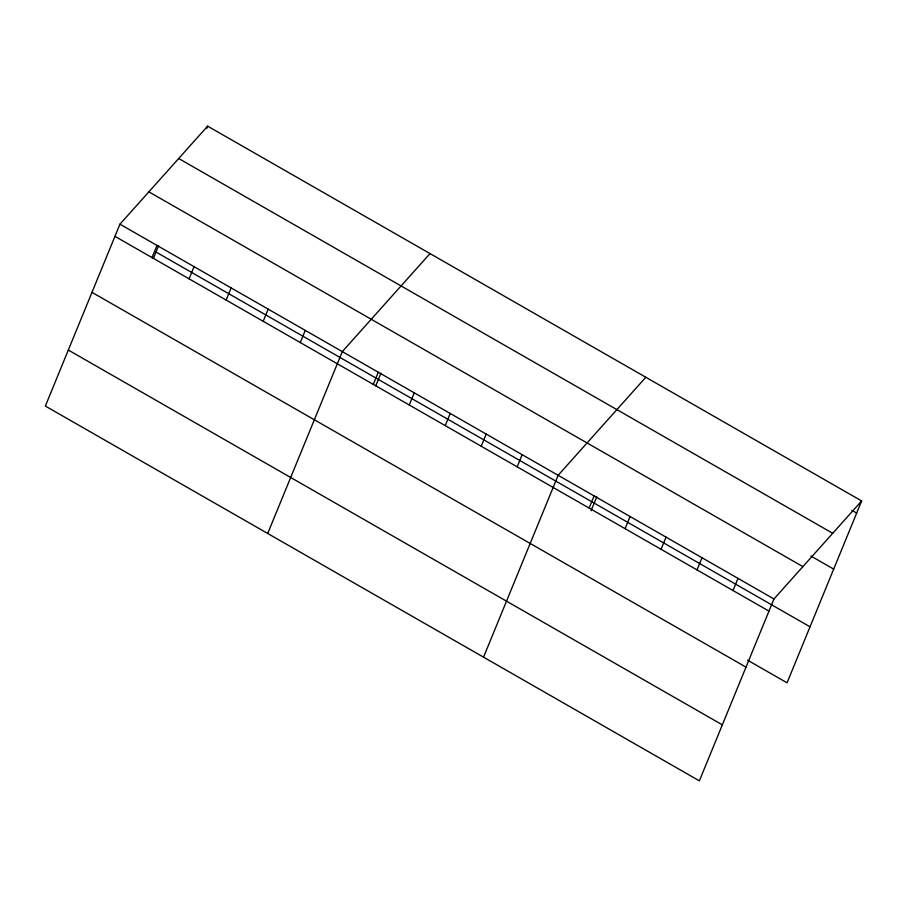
<?xml version="1.0" encoding="UTF-8"?>
<svg xmlns="http://www.w3.org/2000/svg" width="907" height="907" viewBox="0 0 907 907"><rect width="100%" height="100%" fill="white"/><g stroke="black" fill="none" stroke-linecap="round" stroke-linejoin="round"><path stroke-width="1.36" d="M119.939 224.188L45.35 406.053L699.365 780.848L773.954 598.983L861.65 500.947L207.635 126.152L119.939 224.188L773.954 598.983M152.013 257.588L157.002 245.423M153.396 258.382L158.578 245.74M206.637 128.59L207.635 126.152M189.075 278.823L194.064 266.669M226.138 300.058L231.126 287.904M263.2 321.293L268.189 309.14M300.262 342.54L305.251 330.375M267.712 533.486L342.302 351.621L429.997 253.586M373.287 384.387L378.276 372.233M375.77 385.815L380.951 373.174M409.261 404.998L414.25 392.844M445.235 425.61L450.223 413.456M481.209 446.221L486.186 434.068M517.171 466.844L522.16 454.679M483.544 657.167L558.134 475.302L645.818 377.267M589.119 508.067L594.108 495.914M591.069 510.766L596.772 496.855M625.093 528.679L630.07 516.525M661.056 549.291L666.044 537.137M697.029 569.902L702.018 557.748M733.003 590.525L737.992 578.36M861.65 500.947L787.061 682.812L747.493 660.137M851.866 510.346L856.662 513.101M178.69 158.51L832.717 533.293M810.915 556.048L833.692 569.108M148.873 191.842L802.899 566.626M156.004 252.021L810.03 626.805M114.951 236.342L768.977 611.137M91.981 292.349L746.008 667.133M68.32 350.057L722.335 724.84"/></g></svg>
